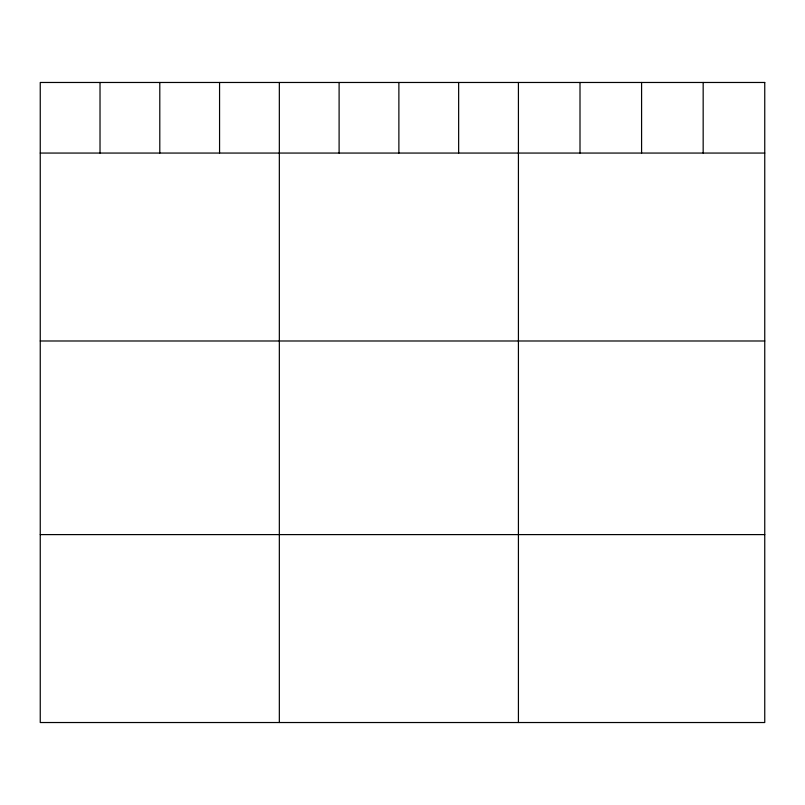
<?xml version="1.0" encoding="UTF-8"?>
<svg xmlns="http://www.w3.org/2000/svg" width="805" height="805" viewBox="0 0 805 805"><rect width="100%" height="100%" fill="white"/><g stroke="black" fill="none" stroke-linecap="round" stroke-linejoin="round"><path stroke-width="1.21" d="M40.25 153.061L764.75 153.061M40.25 340.988L764.75 340.988M40.25 534.601L764.75 534.601M703.168 82.472L703.168 153.061M641.585 82.472L641.585 153.061M580.003 82.472L580.003 153.061M518.42 82.472L518.42 722.528M458.649 82.472L458.649 153.061M398.877 82.472L398.877 153.061M339.106 82.472L339.106 153.061M279.335 82.472L279.335 722.528M219.564 82.472L219.564 153.061M159.793 82.472L159.793 153.061M100.021 82.472L100.021 153.061M764.75 82.472L40.25 82.472L40.25 722.528L764.75 722.528L764.75 82.472"/></g></svg>
